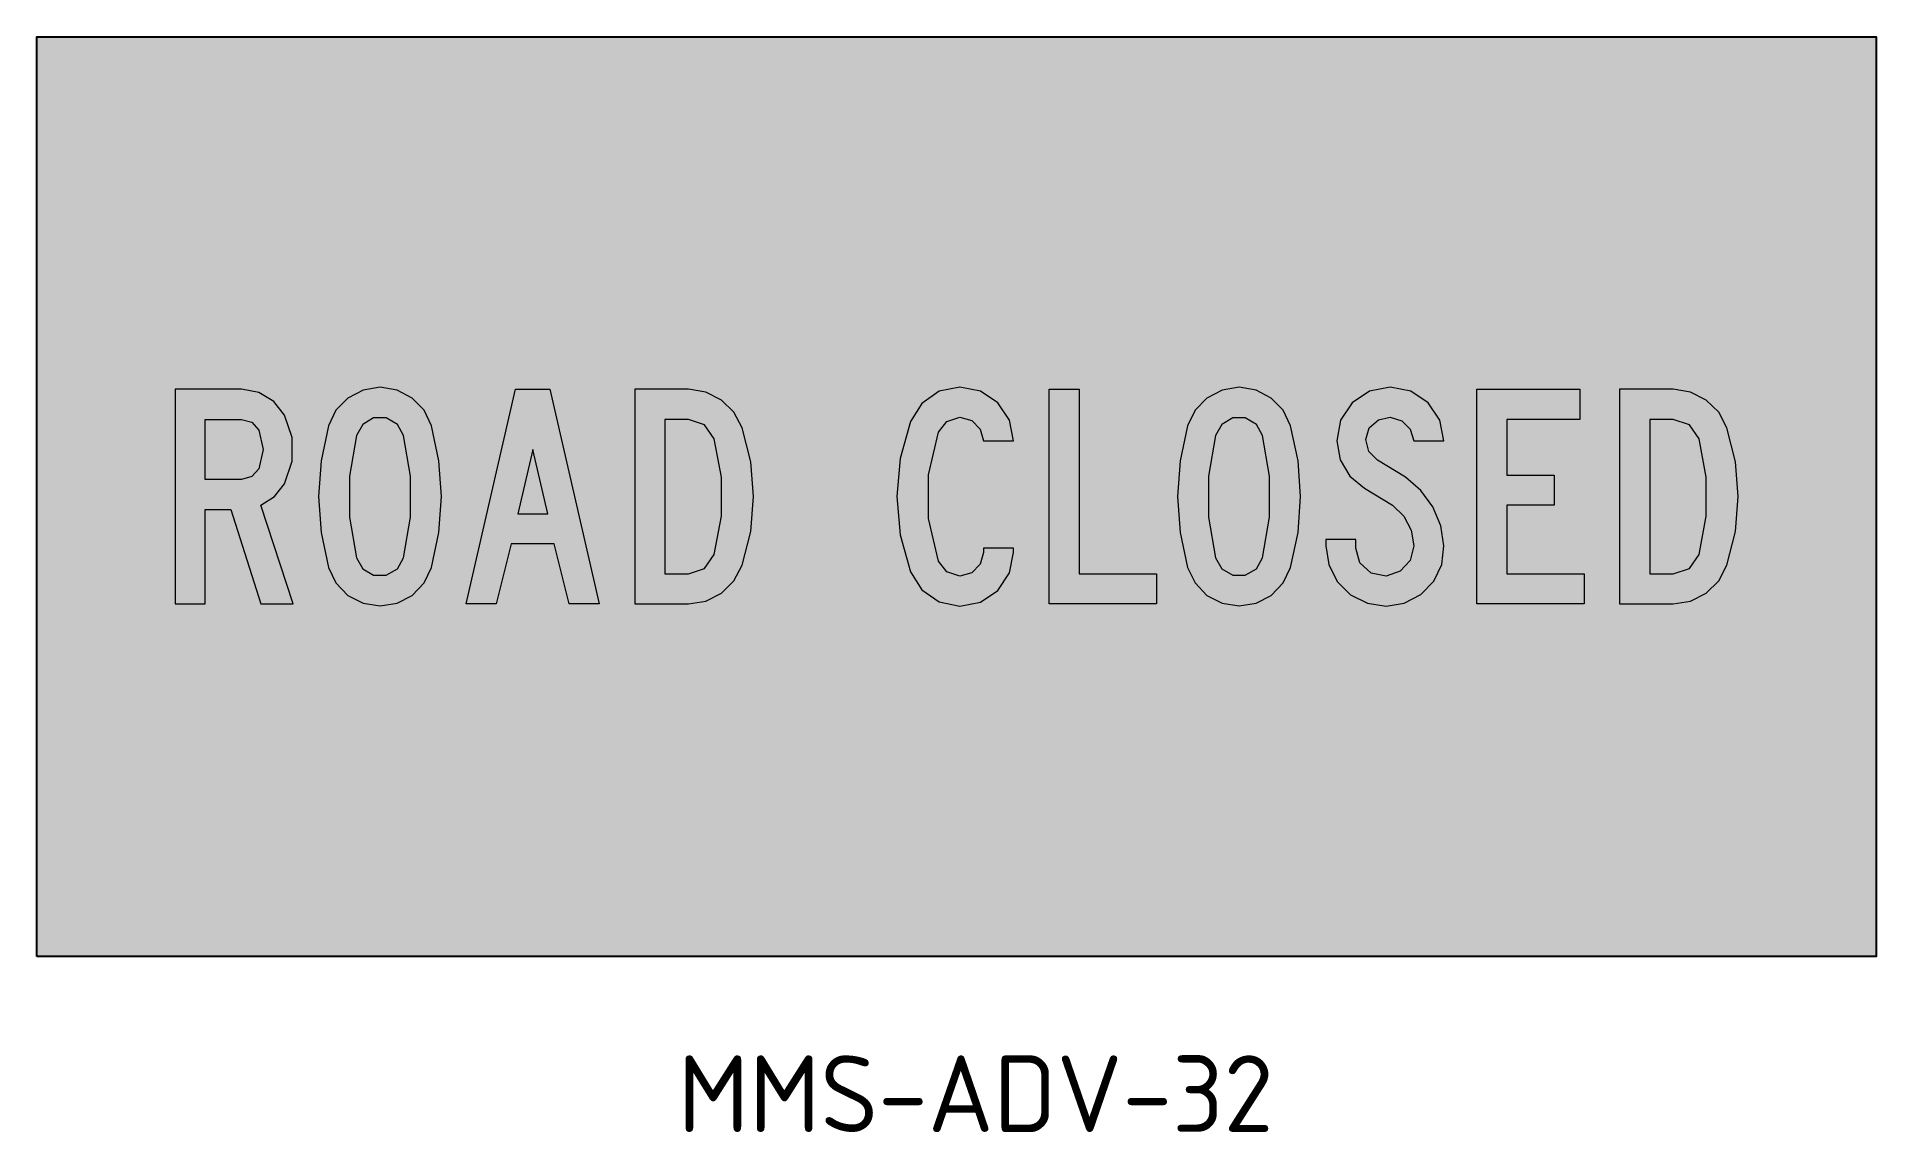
# Model space of a CAD drawing. Extents: x 130 to 250, y 167 to 238.
import ezdxf

# ---------------------------------------------------------------- set-up
doc = ezdxf.new("R2010")
doc.units = 0
doc.layers.add('L25', color=1, linetype='CONTINUOUS')
doc.layers.add('yellow', color=50, linetype='CONTINUOUS')
doc.styles.add('ISO', font='iso3098b.shx')

msp = doc.modelspace()

# ---------------------------------------------------------------- hatches: boundary and pattern name
at = {"layer": 'L25'}
h = msp.add_hatch(color=256, dxfattribs=at)
h.paths.add_polyline_path([(233.72, 201.15), (237.22, 201.15), (238.35, 201.33), (239.37, 201.85), (240.19, 202.65), (240.72, 203.67), (241.27, 205.88), (241.45, 208.15), (241.27, 210.42), (240.72, 212.63), (240.19, 213.65), (239.37, 214.45), (238.35, 214.97), (237.22, 215.15), (233.72, 215.15)])
h.paths.add_polyline_path([(235.68, 203.11), (237.22, 203.11), (238.27, 203.46), (238.9, 204.37), (239.37, 206.88), (239.37, 209.43), (238.9, 211.93), (238.27, 212.84), (237.22, 213.19), (235.68, 213.19)], flags=16)
h.paths.add_polyline_path([(224.4, 201.15), (224.4, 215.15), (231.12, 215.15), (231.12, 213.19), (226.36, 213.19), (226.36, 209.55), (229.44, 209.55), (229.44, 207.59), (226.36, 207.59), (226.36, 203.11), (231.4, 203.11), (231.4, 201.15)])
h.paths.add_polyline_path([(212.25, 203.53), (212.74, 205.82), (212.91, 208.15), (212.74, 210.48), (212.25, 212.77), (211.77, 213.78), (210.99, 214.58), (210, 215.1), (208.89, 215.29), (207.79, 215.1), (206.8, 214.58), (206.02, 213.78), (205.53, 212.77), (205.04, 210.48), (204.88, 208.15), (205.04, 205.82), (205.53, 203.53), (206.02, 202.52), (206.8, 201.71), (207.79, 201.19), (208.89, 201.02), (210, 201.19), (210.99, 201.71), (211.77, 202.52)])
h.paths.add_polyline_path([(210.43, 204.16), (210.88, 206.81), (210.88, 209.49), (210.43, 212.14), (210.02, 212.86), (209.3, 213.28), (208.48, 213.28), (207.76, 212.86), (207.36, 212.14), (206.9, 209.49), (206.9, 206.81), (207.36, 204.16), (207.76, 203.44), (208.48, 203.03), (209.3, 203.03), (210.02, 203.44)], flags=16)
h.paths.add_polyline_path([(196.5, 201.15), (196.5, 215.15), (198.46, 215.15), (198.46, 203.11), (203.5, 203.11), (203.5, 201.15)])
h.paths.add_polyline_path([(169.48, 201.15), (172.97, 201.15), (174.11, 201.33), (175.13, 201.85), (175.94, 202.65), (176.47, 203.67), (177.03, 205.88), (177.21, 208.15), (177.03, 210.42), (176.47, 212.63), (175.94, 213.65), (175.13, 214.45), (174.11, 214.97), (172.97, 215.15), (169.48, 215.15)])
h.paths.add_polyline_path([(171.43, 203.11), (172.97, 203.11), (174.02, 203.46), (174.65, 204.37), (175.13, 206.88), (175.13, 209.43), (174.65, 211.93), (174.02, 212.84), (172.97, 213.19), (171.43, 213.19)], flags=16)
h.paths.add_polyline_path([(158.47, 201.15), (161.69, 215.15), (163.93, 215.15), (167.15, 201.15), (165.19, 201.15), (164.21, 205.07), (161.41, 205.07), (160.43, 201.15)])
h.paths.add_polyline_path([(156.21, 203.53), (156.69, 205.82), (156.86, 208.15), (156.69, 210.48), (156.21, 212.77), (155.72, 213.78), (154.95, 214.58), (153.96, 215.1), (152.85, 215.29), (151.74, 215.1), (150.75, 214.58), (149.97, 213.78), (149.49, 212.77), (149, 210.48), (148.84, 208.15), (149, 205.82), (149.49, 203.53), (149.97, 202.52), (150.75, 201.71), (151.74, 201.19), (152.85, 201.02), (153.96, 201.19), (154.95, 201.71), (155.72, 202.52)])
h.paths.add_polyline_path([(154.39, 204.16), (154.83, 206.81), (154.83, 209.49), (154.39, 212.14), (153.98, 212.86), (153.26, 213.28), (152.43, 213.28), (151.72, 212.86), (151.31, 212.14), (150.86, 209.49), (150.86, 206.81), (151.31, 204.16), (151.72, 203.44), (152.43, 203.03), (153.26, 203.03), (153.98, 203.44)], flags=16)
h.paths.add_polyline_path([(146.62, 208.99), (147.12, 210.46), (147.12, 212), (146.62, 213.47), (145.92, 214.36), (144.94, 214.94), (143.82, 215.15), (139.49, 215.15), (139.49, 201.15), (141.44, 201.15), (141.44, 207.31), (143.12, 207.31), (145.08, 201.15), (147.18, 201.15), (145.08, 207.59), (145.97, 208.16)])
h.paths.add_polyline_path([(143.82, 209.27), (141.44, 209.27), (141.44, 213.19), (143.82, 213.19), (144.48, 213), (144.94, 212.49), (145.23, 211.23), (144.94, 209.97), (144.48, 209.46)], flags=16)
h.paths.add_polyline_path([(162.81, 211.23), (161.83, 207.03), (163.79, 207.03)], flags=16)
h.paths.add_polyline_path([(194.17, 204.51), (194.17, 204.79), (192.21, 204.79), (192.21, 204.51), (192.01, 203.74), (191.45, 203.17), (190.68, 202.97), (189.82, 203.24), (189.28, 203.95), (188.63, 206.73), (188.63, 209.58), (189.28, 212.35), (189.82, 213.06), (190.68, 213.33), (191.45, 213.12), (192.01, 212.56), (192.21, 211.79), (194.17, 211.79), (193.91, 213.13), (193.15, 214.27), (192.02, 215.03), (190.68, 215.29), (189.32, 215.02), (188.19, 214.23), (187.45, 213.05), (186.79, 210.64), (186.57, 208.15), (186.79, 205.66), (187.45, 203.25), (188.19, 202.08), (189.32, 201.29), (190.68, 201.01), (192.02, 201.27), (193.15, 202.03), (193.91, 203.17)])
h.paths.add_polyline_path([(218.76, 213.33), (219.51, 213.09), (220.06, 212.54), (220.29, 211.79), (222.26, 211.79), (221.99, 213.13), (221.23, 214.27), (220.1, 215.03), (218.76, 215.29), (217.41, 215.03), (216.28, 214.27), (215.52, 213.13), (215.26, 211.79), (215.48, 210.56), (216.11, 209.49), (217.08, 208.71), (218.9, 207.59), (219.65, 206.88), (220.13, 205.96), (220.29, 204.93), (220.06, 203.99), (219.4, 203.28), (218.48, 202.97), (217.51, 203.16), (216.78, 203.84), (216.52, 204.79), (216.52, 205.35), (214.56, 205.35), (214.56, 204.93), (214.74, 203.72), (215.3, 202.62), (216.17, 201.75), (217.26, 201.2), (218.48, 201.01), (219.67, 201.21), (220.75, 201.76), (221.59, 202.64), (222.11, 203.73), (222.26, 204.93), (222.05, 206.24), (221.54, 207.48), (220.75, 208.55), (219.74, 209.41), (217.92, 210.53), (217.36, 211.09), (217.16, 211.87), (217.39, 212.63), (217.98, 213.17)])
at = {"layer": 'yellow'}
h = msp.add_hatch(color=256, dxfattribs=at)
h.paths.add_polyline_path([(250.46, 238.15), (130.46, 238.15), (130.46, 178.15), (250.46, 178.15)])
h.paths.add_polyline_path([(187.45, 213.05), (188.19, 214.23), (189.32, 215.02), (190.68, 215.29), (192.02, 215.03), (193.15, 214.27), (193.91, 213.13), (194.17, 211.79), (192.21, 211.79), (192.01, 212.56), (191.45, 213.12), (190.68, 213.33), (189.82, 213.06), (189.28, 212.35), (188.63, 209.58), (188.63, 206.73), (189.28, 203.95), (189.82, 203.24), (190.68, 202.97), (191.45, 203.17), (192.01, 203.74), (192.21, 204.51), (192.21, 204.79), (194.17, 204.79), (194.17, 204.51), (193.91, 203.17), (193.15, 202.03), (192.02, 201.27), (190.68, 201.01), (189.32, 201.29), (188.19, 202.08), (187.45, 203.25), (186.79, 205.66), (186.57, 208.15), (186.79, 210.64)], flags=16)
h.paths.add_polyline_path([(177.03, 210.42), (177.21, 208.15), (177.03, 205.88), (176.47, 203.67), (175.94, 202.65), (175.13, 201.85), (174.11, 201.33), (172.97, 201.15), (169.48, 201.15), (169.48, 215.15), (172.97, 215.15), (174.11, 214.97), (175.13, 214.45), (175.94, 213.65), (176.47, 212.63)], flags=16)
h.paths.add_polyline_path([(175.13, 209.43), (175.13, 206.88), (174.65, 204.37), (174.02, 203.46), (172.97, 203.11), (171.43, 203.11), (171.43, 213.19), (172.97, 213.19), (174.02, 212.84), (174.65, 211.93)], flags=0)
h.paths.add_polyline_path([(196.5, 215.15), (198.46, 215.15), (198.46, 203.11), (203.5, 203.11), (203.5, 201.15), (196.5, 201.15)], flags=16)
h.paths.add_polyline_path([(167.15, 201.15), (165.19, 201.15), (164.21, 205.07), (161.41, 205.07), (160.43, 201.15), (158.47, 201.15), (161.69, 215.15), (163.93, 215.15)], flags=16)
h.paths.add_polyline_path([(163.79, 207.03), (161.83, 207.03), (162.81, 211.23)], flags=0)
h.paths.add_polyline_path([(205.04, 210.48), (205.53, 212.77), (206.02, 213.78), (206.8, 214.58), (207.79, 215.1), (208.89, 215.29), (210, 215.1), (210.99, 214.58), (211.77, 213.78), (212.25, 212.77), (212.74, 210.48), (212.91, 208.15), (212.74, 205.82), (212.25, 203.53), (211.77, 202.52), (210.99, 201.71), (210, 201.19), (208.89, 201.02), (207.79, 201.19), (206.8, 201.71), (206.02, 202.52), (205.53, 203.53), (205.04, 205.82), (204.88, 208.15)], flags=16)
h.paths.add_polyline_path([(206.9, 209.49), (207.36, 212.14), (207.76, 212.86), (208.48, 213.28), (209.3, 213.28), (210.02, 212.86), (210.43, 212.14), (210.88, 209.49), (210.88, 206.81), (210.43, 204.16), (210.02, 203.44), (209.3, 203.03), (208.48, 203.03), (207.76, 203.44), (207.36, 204.16), (206.9, 206.81)], flags=0)
h.paths.add_polyline_path([(156.86, 208.15), (156.69, 205.82), (156.21, 203.53), (155.72, 202.52), (154.95, 201.71), (153.96, 201.19), (152.85, 201.02), (151.74, 201.19), (150.75, 201.71), (149.97, 202.52), (149.49, 203.53), (149, 205.82), (148.84, 208.15), (149, 210.48), (149.49, 212.77), (149.97, 213.78), (150.75, 214.58), (151.74, 215.1), (152.85, 215.29), (153.96, 215.1), (154.95, 214.58), (155.72, 213.78), (156.21, 212.77), (156.69, 210.48)], flags=16)
h.paths.add_polyline_path([(154.83, 209.49), (154.83, 206.81), (154.39, 204.16), (153.98, 203.44), (153.26, 203.03), (152.43, 203.03), (151.72, 203.44), (151.31, 204.16), (150.86, 206.81), (150.86, 209.49), (151.31, 212.14), (151.72, 212.86), (152.43, 213.28), (153.26, 213.28), (153.98, 212.86), (154.39, 212.14)], flags=0)
h.paths.add_polyline_path([(215.26, 211.79), (215.52, 213.13), (216.28, 214.27), (217.41, 215.03), (218.76, 215.29), (220.1, 215.03), (221.23, 214.27), (221.99, 213.13), (222.26, 211.79), (220.29, 211.79), (220.06, 212.54), (219.51, 213.09), (218.76, 213.33), (217.98, 213.17), (217.39, 212.63), (217.16, 211.87), (217.36, 211.09), (217.92, 210.53), (219.74, 209.41), (220.75, 208.55), (221.54, 207.48), (222.05, 206.24), (222.26, 204.93), (222.11, 203.73), (221.59, 202.64), (220.75, 201.76), (219.67, 201.21), (218.48, 201.01), (217.26, 201.2), (216.17, 201.75), (215.3, 202.62), (214.74, 203.72), (214.56, 204.93), (214.56, 205.35), (216.52, 205.35), (216.52, 204.79), (216.78, 203.84), (217.51, 203.16), (218.48, 202.97), (219.4, 203.28), (220.06, 203.99), (220.29, 204.93), (220.13, 205.96), (219.65, 206.88), (218.9, 207.59), (217.08, 208.71), (216.11, 209.49), (215.48, 210.56)], flags=16)
h.paths.add_polyline_path([(147.12, 212), (147.12, 210.46), (146.62, 208.99), (145.97, 208.16), (145.08, 207.59), (147.18, 201.15), (145.08, 201.15), (143.12, 207.31), (141.44, 207.31), (141.44, 201.15), (139.49, 201.15), (139.49, 215.15), (143.82, 215.15), (144.94, 214.94), (145.92, 214.36), (146.62, 213.47)], flags=16)
h.paths.add_polyline_path([(145.23, 211.23), (144.94, 209.97), (144.48, 209.46), (143.82, 209.27), (141.44, 209.27), (141.44, 213.19), (143.82, 213.19), (144.48, 213), (144.94, 212.49)], flags=0)
h.paths.add_polyline_path([(224.4, 215.15), (231.12, 215.15), (231.12, 213.19), (226.36, 213.19), (226.36, 209.55), (229.44, 209.55), (229.44, 207.59), (226.36, 207.59), (226.36, 203.11), (231.4, 203.11), (231.4, 201.15), (224.4, 201.15)], flags=16)
h.paths.add_polyline_path([(233.72, 215.15), (237.22, 215.15), (238.35, 214.97), (239.37, 214.45), (240.19, 213.65), (240.72, 212.63), (241.27, 210.42), (241.45, 208.15), (241.27, 205.88), (240.72, 203.67), (240.19, 202.65), (239.37, 201.85), (238.35, 201.33), (237.22, 201.15), (233.72, 201.15)], flags=16)
h.paths.add_polyline_path([(235.68, 213.19), (237.22, 213.19), (238.27, 212.84), (238.9, 211.93), (239.37, 209.43), (239.37, 206.88), (238.9, 204.37), (238.27, 203.46), (237.22, 203.11), (235.68, 203.11)], flags=0)

# ---------------------------------------------------------------- linework, layer by layer
at = {"layer": 'L25'}
msp.add_lwpolyline([(130.46, 178.15), (130.46, 238.15), (250.46, 238.15), (250.46, 178.15)], close=True, dxfattribs=at)
at = {"layer": 'L25', "lineweight": 0}
for points in [[(146.62, 208.99), (147.12, 210.46), (147.12, 212), (146.62, 213.47), (145.92, 214.36), (144.94, 214.94), (143.82, 215.15), (139.49, 215.15), (139.49, 201.15), (141.44, 201.15), (141.44, 207.31), (143.12, 207.31), (145.08, 201.15), (147.18, 201.15), (145.08, 207.59), (145.97, 208.16)], [(156.21, 203.53), (156.69, 205.82), (156.86, 208.15), (156.69, 210.48), (156.21, 212.77), (155.72, 213.78), (154.95, 214.58), (153.96, 215.1), (152.85, 215.29), (151.74, 215.1), (150.75, 214.58), (149.97, 213.78), (149.49, 212.77), (149, 210.48), (148.84, 208.15), (149, 205.82), (149.49, 203.53), (149.97, 202.52), (150.75, 201.71), (151.74, 201.19), (152.85, 201.02), (153.96, 201.19), (154.95, 201.71), (155.72, 202.52), (156.21, 203.53)], [(158.47, 201.15), (161.69, 215.15), (163.93, 215.15), (167.15, 201.15), (165.19, 201.15), (164.21, 205.07), (161.41, 205.07), (160.43, 201.15), (158.47, 201.15)], [(169.48, 201.15), (172.97, 201.15), (174.11, 201.33), (175.13, 201.85), (175.94, 202.65), (176.47, 203.67), (177.03, 205.88), (177.21, 208.15), (177.03, 210.42), (176.47, 212.63), (175.94, 213.65), (175.13, 214.45), (174.11, 214.97), (172.97, 215.15), (169.48, 215.15), (169.48, 201.15)], [(194.17, 204.51), (194.17, 204.79), (192.21, 204.79), (192.21, 204.51), (192.01, 203.74), (191.45, 203.17), (190.68, 202.97), (189.82, 203.24), (189.28, 203.95), (188.63, 206.73), (188.63, 209.58), (189.28, 212.35), (189.82, 213.06), (190.68, 213.33), (191.45, 213.12), (192.01, 212.56), (192.21, 211.79), (194.17, 211.79), (193.91, 213.13), (193.15, 214.27), (192.02, 215.03), (190.68, 215.29), (189.32, 215.02), (188.19, 214.23), (187.45, 213.05), (186.79, 210.64), (186.57, 208.15), (186.79, 205.66), (187.45, 203.25), (188.19, 202.08), (189.32, 201.29), (190.68, 201.01), (192.02, 201.27), (193.15, 202.03), (193.91, 203.17)], [(196.5, 201.15), (196.5, 215.15), (198.46, 215.15), (198.46, 203.11), (203.5, 203.11), (203.5, 201.15), (196.5, 201.15)], [(212.25, 203.53), (212.74, 205.82), (212.91, 208.15), (212.74, 210.48), (212.25, 212.77), (211.77, 213.78), (210.99, 214.58), (210, 215.1), (208.89, 215.29), (207.79, 215.1), (206.8, 214.58), (206.02, 213.78), (205.53, 212.77), (205.04, 210.48), (204.88, 208.15), (205.04, 205.82), (205.53, 203.53), (206.02, 202.52), (206.8, 201.71), (207.79, 201.19), (208.89, 201.02), (210, 201.19), (210.99, 201.71), (211.77, 202.52), (212.25, 203.53)], [(218.76, 213.33), (219.51, 213.09), (220.06, 212.54), (220.29, 211.79), (222.26, 211.79), (221.99, 213.13), (221.23, 214.27), (220.1, 215.03), (218.76, 215.29), (217.41, 215.03), (216.28, 214.27), (215.52, 213.13), (215.26, 211.79), (215.48, 210.56), (216.11, 209.49), (217.08, 208.71), (218.9, 207.59), (219.65, 206.88), (220.13, 205.96), (220.29, 204.93), (220.06, 203.99), (219.4, 203.28), (218.48, 202.97), (217.51, 203.16), (216.78, 203.84), (216.52, 204.79), (216.52, 205.35), (214.56, 205.35), (214.56, 204.93), (214.74, 203.72), (215.3, 202.62), (216.17, 201.75), (217.26, 201.2), (218.48, 201.01), (219.67, 201.21), (220.75, 201.76), (221.59, 202.64), (222.11, 203.73), (222.26, 204.93), (222.05, 206.24), (221.54, 207.48), (220.75, 208.55), (219.74, 209.41), (217.92, 210.53), (217.36, 211.09), (217.16, 211.87), (217.39, 212.63), (217.98, 213.17)], [(224.4, 201.15), (224.4, 215.15), (231.12, 215.15), (231.12, 213.19), (226.36, 213.19), (226.36, 209.55), (229.44, 209.55), (229.44, 207.59), (226.36, 207.59), (226.36, 203.11), (231.4, 203.11), (231.4, 201.15), (224.4, 201.15)], [(233.72, 201.15), (237.22, 201.15), (238.35, 201.33), (239.37, 201.85), (240.19, 202.65), (240.72, 203.67), (241.27, 205.88), (241.45, 208.15), (241.27, 210.42), (240.72, 212.63), (240.19, 213.65), (239.37, 214.45), (238.35, 214.97), (237.22, 215.15), (233.72, 215.15), (233.72, 201.15)], [(143.82, 209.27), (141.44, 209.27), (141.44, 213.19), (143.82, 213.19), (144.48, 213), (144.94, 212.49), (145.23, 211.23), (144.94, 209.97), (144.48, 209.46)], [(154.39, 204.16), (154.83, 206.81), (154.83, 209.49), (154.39, 212.14), (153.98, 212.86), (153.26, 213.28), (152.43, 213.28), (151.72, 212.86), (151.31, 212.14), (150.86, 209.49), (150.86, 206.81), (151.31, 204.16), (151.72, 203.44), (152.43, 203.03), (153.26, 203.03), (153.98, 203.44), (154.39, 204.16)], [(171.43, 203.11), (172.97, 203.11), (174.02, 203.46), (174.65, 204.37), (175.13, 206.88), (175.13, 209.43), (174.65, 211.93), (174.02, 212.84), (172.97, 213.19), (171.43, 213.19), (171.43, 203.11)], [(210.43, 204.16), (210.88, 206.81), (210.88, 209.49), (210.43, 212.14), (210.02, 212.86), (209.3, 213.28), (208.48, 213.28), (207.76, 212.86), (207.36, 212.14), (206.9, 209.49), (206.9, 206.81), (207.36, 204.16), (207.76, 203.44), (208.48, 203.03), (209.3, 203.03), (210.02, 203.44), (210.43, 204.16)], [(235.68, 203.11), (237.22, 203.11), (238.27, 203.46), (238.9, 204.37), (239.37, 206.88), (239.37, 209.43), (238.9, 211.93), (238.27, 212.84), (237.22, 213.19), (235.68, 213.19), (235.68, 203.11)], [(162.81, 211.23), (161.83, 207.03), (163.79, 207.03)]]:
    msp.add_lwpolyline(points, close=True, dxfattribs=at)

# ---------------------------------------------------------------- texts
at = {"layer": 'L25', "insert": (172.27, 171.7), "char_height": 5, "width": 74.1068, "attachment_point": 1, "style": 'ISO'}
msp.add_mtext('{\\C3;MMS-ADV-32}', dxfattribs=at)

doc.saveas('drawing.dxf')
